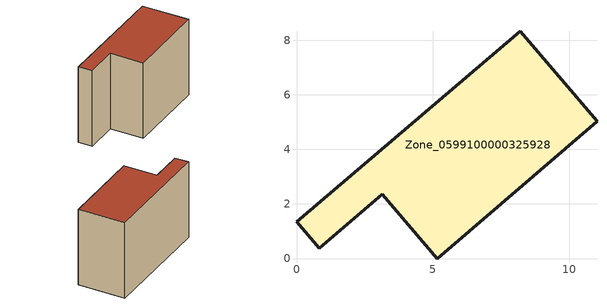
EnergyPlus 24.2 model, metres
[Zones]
Zone_0599100000325928
 floor ground (C_G): 3.14,2.35 0.83,0.38 0,1.34 8.2,8.32 11.01,5.03 5.15,0 z0
 wall outside (C_F): 8.2,8.32 0,1.34 0.83,0.38 3.14,2.35 5.15,0 11.01,5.03 8.2,8.32 z0:7.26
 roof outside (C_R): 5.15,0 11.01,5.03 8.2,8.32 0,1.34 0.83,0.38 3.14,2.35 z7.26
[BUILDING]
Pand.0599100000325928: North Axis=0; Terrain=City; Loads Convergence Tolerance Value=0.04; Temperature Convergence Tolerance Value=0.4; Solar Distribution=FullExterior; Maximum Number of Warmup Days=25; Minimum Number of Warmup Days=1
[Site:Location]
Rotterdam.The.Hague.AP_ZH_NLD Design_Conditions: Latitude=51.96; Longitude=4.45; Time Zone=1; Elevation=-4.5
[SITE:GROUNDTEMPERATURE:BUILDINGSURFACE]
18, 18, 18, 18, 18, 18, 18, 18, 18, 18, 18, 18
[MATERIAL] Thermal Absorptance=0.9; Solar Absorptance=0.7; Visible Absorptance=0.7
Name | Roughness | Thickness | Conductivity | Density | Specific Heat
G.TI.1946 | MediumSmooth | 0.15 | 1 | 540 | 1210
F.TI.1946 | Rough | 0.3 | 0.857143 | 1920 | 840
R.TI.1946 | MediumRough | 0.2 | 0.1 | 1500 | 1000
[CONSTRUCTION]
C_G: G.TI.1946
C_F: F.TI.1946
C_R: R.TI.1946
[ZONE]
Zone_0599100000325928: Type=1; Multiplier=1; Ceiling Height=Autocalculate; Volume=Autocalculate; Floor Area=autocalculate; Part of Total Floor Area=Yes
[ZONEINFILTRATION:DESIGNFLOWRATE]
Infil_Zone_0599100000325928: Zone or ZoneList or Space or SpaceList=Zone_0599100000325928; Schedule=AlwaysOn; Design Flow Rate Calculation Method=Flow/Area; Flow Rate per Floor Area=0.003; Constant Term Coefficient=1; Temperature Term Coefficient=0; Velocity Term Coefficient=0; Velocity Squared Term Coefficient=0
[HVACTEMPLATE:ZONE:IDEALLOADSAIRSYSTEM]
Zone_0599100000325928: Maximum Heating Supply Air Temperature=50; Minimum Cooling Supply Air Temperature=13; Maximum Heating Supply Air Humidity Ratio=0.0156; Minimum Cooling Supply Air Humidity Ratio=0.0077; Heating Limit=NoLimit; Cooling Limit=NoLimit; Dehumidification Control Type=ConstantSensibleHeatRatio; Cooling Sensible Heat Ratio=0.7; Dehumidification Setpoint=60; Humidification Control Type=None; Humidification Setpoint=30; Outdoor Air Method=None; Outdoor Air Flow Rate per Person=0.00944; Outdoor Air Flow Rate per Zone Floor Area=0; Outdoor Air Flow Rate per Zone=0; Demand Controlled Ventilation Type=None; Outdoor Air Economizer Type=NoEconomizer; Heat Recovery Type=None; Sensible Heat Recovery Effectiveness=0.7; Latent Heat Recovery Effectiveness=0.65
[ZONECONTROL:THERMOSTAT]
ThermostatControl_Zone_0599100000325928: Zone or ZoneList=Zone_0599100000325928; Control Type Schedule=DualSetpointControlType; Control 1=Thermostat_Zone_0599100000325928; Temperature Difference Between Cutout And Setpoint=0
[THERMOSTATSETPOINT:DUALSETPOINT]
Thermostat_Zone_0599100000325928: Heating Setpoint Temperature Schedule=HeatingSetpoint_Zone_0599100000325928; Cooling Setpoint Temperature Schedule=CoolingSetpoint_Zone_0599100000325928
[SCHEDULE:COMPACT]
HeatingSetpoint_Zone_0599100000325928: Through: 12/31, For: AllDays, Until: 24:00, 21
CoolingSetpoint_Zone_0599100000325928: Through: 12/31, For: AllDays, Until: 24:00, 24
DualSetpointControlType: Through: 12/31, For: AllDays, Until: 24:00, 4
AlwaysOn: Through: 12/31, For: AllDays, Until: 24:00, 1
